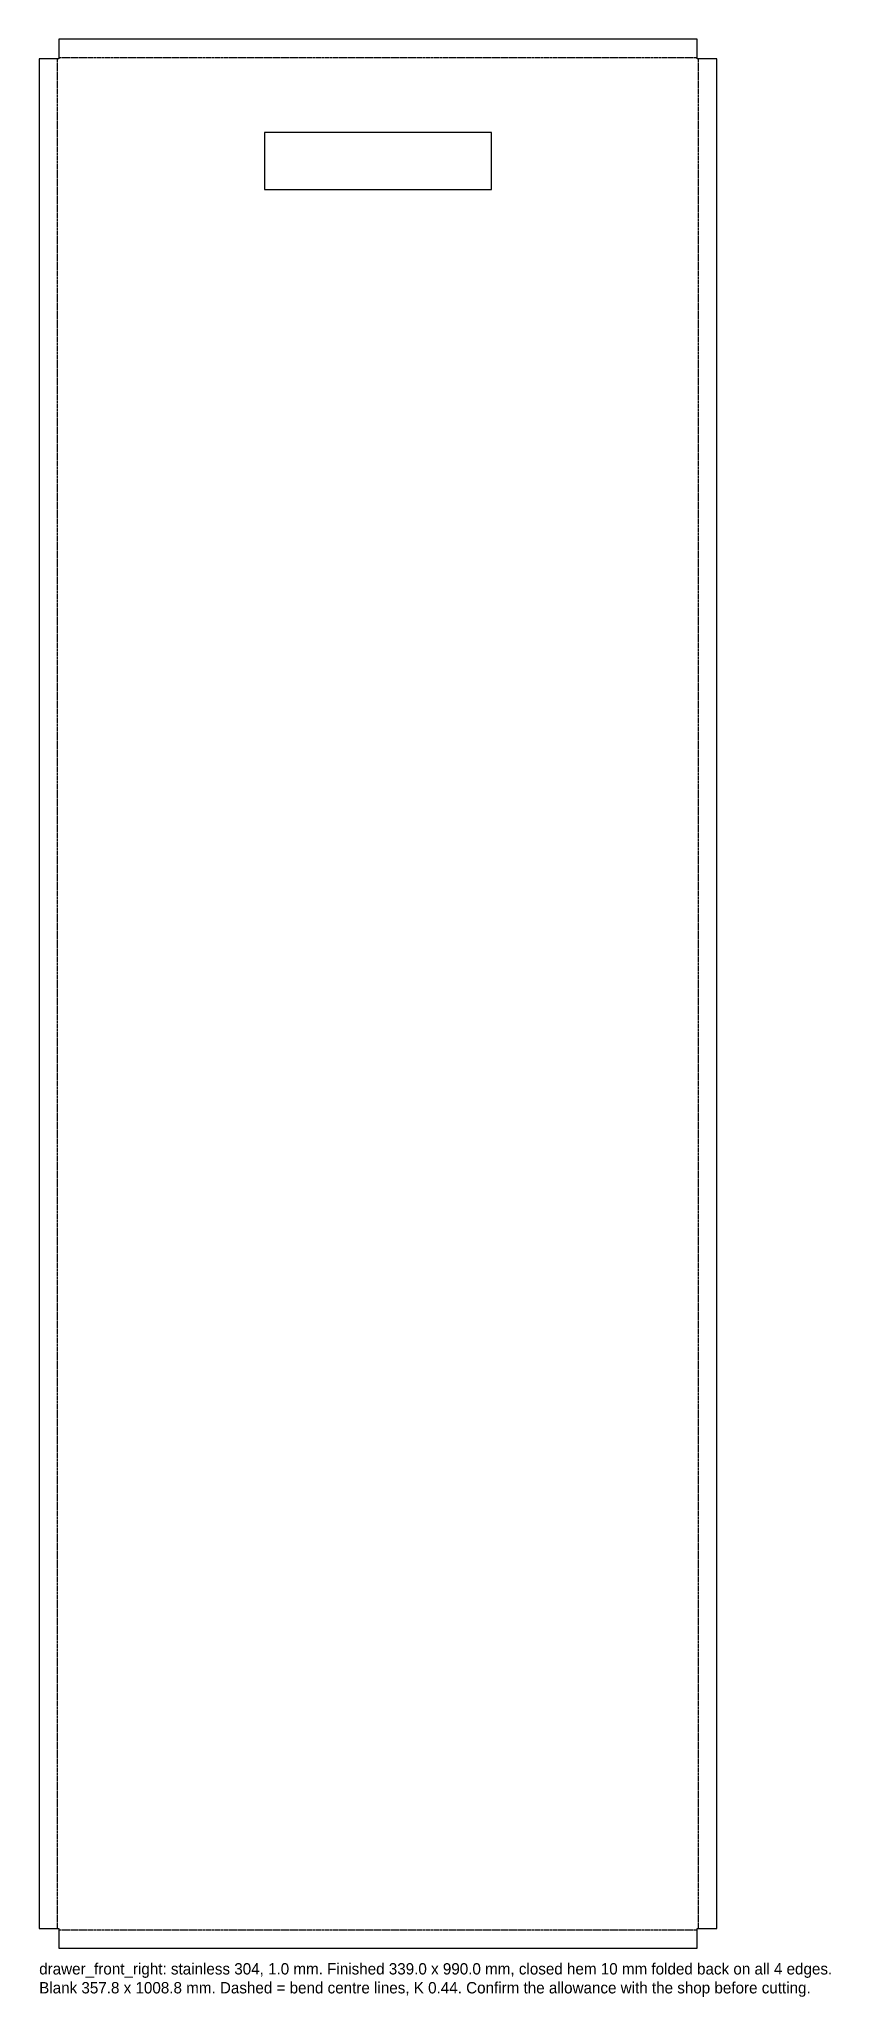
# Model space of a CAD drawing. Header units: millimetres. Extents: x 0 to 418, y -26 to 1009.
import ezdxf

# ---------------------------------------------------------------- set-up
doc = ezdxf.new("R2010")
doc.units = ezdxf.units.MM
doc.linetypes.add('DASHED', pattern=[1.524, 1.27, -0.254])
for name, color, linetype in [('BEND', 1, 'Continuous'), ('CUT', 7, 'Continuous'), ('NOTE', 3, 'Continuous')]:
    doc.layers.add(name, color=color, linetype=linetype)

msp = doc.modelspace()

# ---------------------------------------------------------------- linework, layer by layer
at = {"layer": 'BEND', "linetype": 'DASHED'}
for p, q in [((9.69, 10.38), (9.69, 998.42)), ((10.38, 999.11), (347.42, 999.11)), ((348.11, 10.38), (348.11, 998.42)), ((10.38, 9.69), (347.42, 9.69))]:
    msp.add_line(p, q, dxfattribs=at)
at = {"layer": 'CUT'}
for points in [[(10.38, 0), (347.42, 0), (347.42, 10.38), (357.8, 10.38), (357.8, 998.42), (347.42, 998.42), (347.42, 1008.8), (10.38, 1008.8), (10.38, 998.42), (0, 998.42), (0, 10.38), (10.38, 10.38)], [(118.9, 929.4), (238.9, 929.4), (238.9, 959.4), (118.9, 959.4)]]:
    msp.add_lwpolyline(points, close=True, dxfattribs=at)

# ---------------------------------------------------------------- texts
at = {"layer": 'NOTE'}
for s, p in [('drawer_front_right: stainless 304, 1.0 mm. Finished 339.0 x 990.0 mm, closed hem 10 mm folded back on all 4 edges.', (0, -14)), ('Blank 357.8 x 1008.8 mm. Dashed = bend centre lines, K 0.44. Confirm the allowance with the shop before cutting.', (0, -24))]:
    msp.add_text(s, height=6, dxfattribs=at).set_placement(p)

doc.saveas('drawing.dxf')
